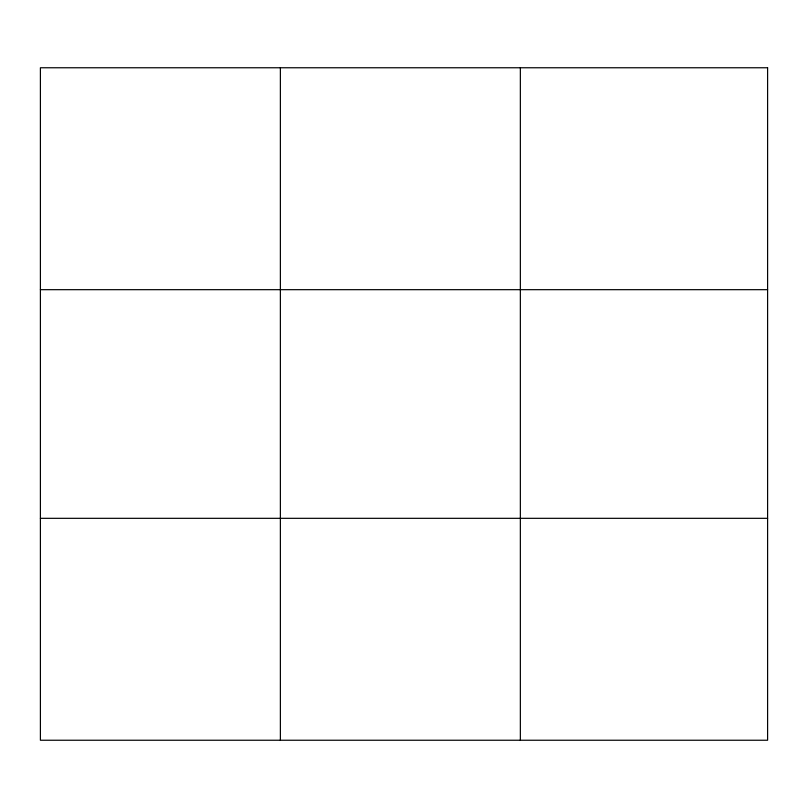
<?xml version="1.0" encoding="UTF-8"?>
<svg xmlns="http://www.w3.org/2000/svg" width="808" height="808" viewBox="0 0 808 808"><rect width="100%" height="100%" fill="white"/><g stroke="black" fill="none" stroke-linecap="round" stroke-linejoin="round"><path stroke-width="1.21" d="M280.376 67.761L280.376 740.239M520.352 67.761L520.352 740.239M40.4 289.678L767.6 289.678M40.4 518.322L767.6 518.322M767.6 67.761L767.6 740.239L40.4 740.239L40.4 67.761L767.6 67.761"/></g></svg>
